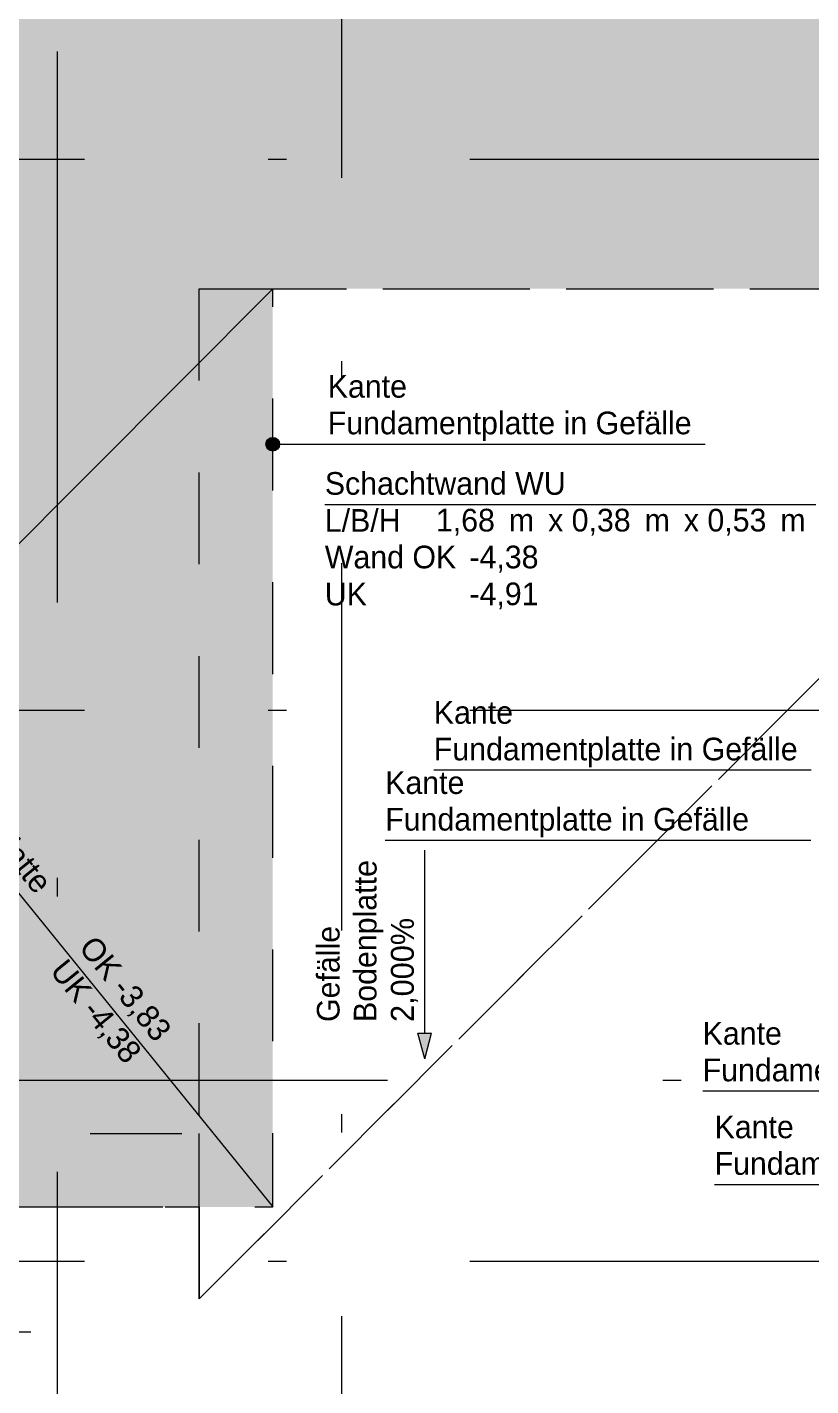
# Model space of a CAD drawing. Header units: metres. Extents: x -14 to 456, y -38 to 65.
# Drawn here: x 4.29 to 8.56, y -9.68 to -2.28 of the extents above; entities that cross this region are included whole.
import ezdxf

# ---------------------------------------------------------------- set-up
doc = ezdxf.new("R2010")
doc.units = ezdxf.units.M
doc.header["$MEASUREMENT"] = 0
for name, pattern in [('Achse', [0.004, 0.002, -0.001, 0, -0.001]), ('Schnittlinie', [0.006, 0.003, -0.0015, 0, -0.0015]), ('Untersicht', [0.001, 0.0005, -0.0005])]:
    doc.linetypes.add(name, pattern=pattern)
for name, color, linetype in [('-2._Grundriss Schickerschacht PP_3_000 Achsraster', 7, 'Continuous'), ('-2._Grundriss Schickerschacht PP_3_260 Fundament', 7, 'Continuous'), ('-2._Grundriss Schickerschacht PP_3_851 Marker Schnitt', 7, 'Continuous'), ('-2._Grundriss Schickerschacht PP_3_Kataster Grundstücke_Grundstück_Eigentümer', 7, 'Continuous')]:
    doc.layers.add(name, color=color, linetype=linetype)
doc.styles.add('ERSTELLTER_STIL_6', font='')
doc.styles.get('ERSTELLTER_STIL_6').set_extended_font_data('Eurostile')

msp = doc.modelspace()

# ---------------------------------------------------------------- hatches: boundary and pattern name
at = {"layer": '-2._Grundriss Schickerschacht PP_3_260 Fundament', "linetype": 'Continuous', "lineweight": 0, "true_color": 0x060c00}
h = msp.add_hatch(color=98, dxfattribs=at)
h.paths.add_polyline_path([(0.6022, -0.6), (0.6319, -8.705), (5.625, -8.705), (5.625, -3.705), (8.725, -3.705), (8.725, -5.925), (8.925, -5.925), (8.925, -5.905), (9.105, -5.905), (9.105, -4.225), (10.725, -4.225), (10.725, -5.905), (10.905, -5.905), (10.905, -6.225), (12.425, -6.225), (12.425, -9.355), (15.32, -9.355), (15.32, -8.955), (18.3552, -8.955), (18.383, -0.6)])
h.paths.add_polyline_path([(1.4029, -0.8), (1.4029, -1.4), (0.8029, -1.4), (0.8029, -0.8)], flags=0)
h.paths.add_polyline_path([(17.5774, -2.893), (17.5774, -2.293), (18.1774, -2.293), (18.1774, -2.893)], flags=0)
at = {"layer": '-2._Grundriss Schickerschacht PP_3_Kataster Grundstücke_Grundstück_Eigentümer', "linetype": 'Continuous', "lineweight": 0, "true_color": 0x000000}
for points in [[(5.5875, -4.5515), (5.5904, -4.5659), (5.5985, -4.5781), (5.6106, -4.5862), (5.625, -4.589), (5.6394, -4.5862), (5.6515, -4.5781), (5.6596, -4.5659), (5.6625, -4.5515), (5.6596, -4.5372), (5.6515, -4.525), (5.6394, -4.5169), (5.625, -4.514), (5.6106, -4.5169), (5.5985, -4.525), (5.5904, -4.5372)], [(6.4535, -7.8979), (6.491, -7.7579), (6.416, -7.7579)]]:
    msp.add_hatch(color=18, dxfattribs=at).paths.add_polyline_path(points)

# ---------------------------------------------------------------- linework, layer by layer
at = {"layer": '-2._Grundriss Schickerschacht PP_3_000 Achsraster', "color": 5, "linetype": 'Achse', "lineweight": 0, "ltscale": 1000}
for p, q in [((6, 3), (6, -36)), ((-1.5, -3), (21, -3)), ((-1.5, -6), (21, -6)), ((-1.5, -9), (21, -9))]:
    msp.add_line(p, q, dxfattribs=at)
at = {"layer": '-2._Grundriss Schickerschacht PP_3_260 Fundament', "color": 7, "linetype": 'Untersicht', "lineweight": 13, "ltscale": 1000, "true_color": 0xf4f4f4, "flags": 128}
msp.add_lwpolyline([(0.6022, -0.6), (0.6319, -8.705), (5.625, -8.705), (5.625, -3.705), (8.725, -3.705), (8.725, -5.925), (8.925, -5.925), (8.925, -5.905), (9.105, -5.905), (9.105, -4.225), (10.725, -4.225), (10.725, -5.905), (10.905, -5.905), (10.905, -6.225), (12.425, -6.225), (12.425, -9.355), (15.32, -9.355), (15.32, -8.955), (18.3552, -8.955), (18.383, -0.6)], close=True, dxfattribs=at)
at = {"layer": '-2._Grundriss Schickerschacht PP_3_260 Fundament', "color": 8, "linetype": 'Untersicht', "lineweight": 13, "ltscale": 1000, "flags": 128}
for points in [[(5.225, -3.705), (8.725, -3.705)], [(5.225, -9.205), (5.225, -3.705)], [(5.225, -9.205), (8.725, -5.705)], [(8.725, -5.705), (5.225, -9.205)], [(0.6305, -8.305), (5.225, -8.305)], [(5.225, -8.705), (5.225, -8.305)], [(1.0384, -8.705), (5.225, -8.705)], [(5.225, -8.705), (5.225, -9.205)]]:
    msp.add_lwpolyline(points, dxfattribs=at)
at = {"layer": '-2._Grundriss Schickerschacht PP_3_851 Marker Schnitt', "color": 7, "linetype": 'Schnittlinie', "lineweight": 13, "ltscale": 1000}
for p, q in [((4.45, 3.6863), (4.45, -18.475)), ((-2.85, -8.015), (14.6743, -8.015))]:
    msp.add_line(p, q, dxfattribs=at)
at = {"layer": '-2._Grundriss Schickerschacht PP_3_Kataster Grundstücke_Grundstück_Eigentümer', "color": 7, "linetype": 'Continuous', "lineweight": 13, "ltscale": 1000}
for p, q in [((0.6319, -8.705), (5.625, -3.705)), ((5.6625, -4.5515), (5.825, -4.5515)), ((5.825, -4.5515), (5.925, -4.5515)), ((5.925, -4.5515), (7.982, -4.5515)), ((7.3057, -4.8813), (5.9089, -4.8813)), ((7.4413, -4.8813), (7.3057, -4.8813)), ((8.585, -4.8813), (7.4413, -4.8813)), ((3.3866, -5.9465), (5.625, -8.705)), ((8.56, -6.3273), (6.503, -6.3273)), ((8.295, -6.7097), (6.238, -6.7097)), ((8.395, -6.7097), (8.295, -6.7097)), ((8.5575, -6.7097), (8.395, -6.7097)), ((6.4535, -7.6979), (6.4535, -6.7618)), ((6.416, -7.7579), (6.491, -7.7579)), ((6.4535, -7.8979), (6.416, -7.7579)), ((6.4535, -7.7579), (6.4535, -7.6979)), ((6.4535, -7.8979), (6.491, -7.7579)), ((10.025, -8.075), (7.968, -8.075)), ((10.09, -8.5843), (8.033, -8.5843)), ((2.2506, -9.3844), (4.3076, -9.3844))]:
    msp.add_line(p, q, dxfattribs=at)
msp.add_circle((5.625, -4.5515), 0.0375, dxfattribs=at)

# ---------------------------------------------------------------- texts
at = {"layer": '-2._Grundriss Schickerschacht PP_3_Kataster Grundstücke_Grundstück_Eigentümer', "color": 7, "linetype": 'Continuous', "lineweight": 13, "char_height": 0.123474, "attachment_point": 7, "line_spacing_factor": 0.968199, "style": 'ERSTELLTER_STIL_6'}
for insert in [(5.925, -4.5346), (6.503, -6.3103), (6.238, -6.6927), (7.968, -8.0581), (8.033, -8.5674)]:
    msp.add_mtext('\\A1;{\\pql;\\fEurostile|b0|i0|c0|p0;\\W1.000000;Kante \\P\\pql;\\fEurostile|b0|i0|c0|p0;\\W1.000000;Fundamentplatte in Gefälle}', dxfattribs=dict(at, insert=insert))
at = {"layer": '-2._Grundriss Schickerschacht PP_3_Kataster Grundstücke_Grundstück_Eigentümer', "color": 7, "linetype": 'Continuous', "lineweight": 13, "style": 'ERSTELLTER_STIL_6'}
for s, insert, char_height, attachment_point in [('\\A1;{\\pql;\\fEurostile|b0|i0|c0|p0;\\W1.000000;Schachtwand WU}', (5.9089, -4.8285), 0.1235, 7), ('\\A1;{\\pql;\\pt0,1;\\fEurostile|b0|i0|c0|p0;\\W1.000000;L/B/H }', (5.9089, -4.9045), 0.1235, 1), ('\\A1;{\\pql;\\pt0,1;\\fEurostile|b0|i0|c0|p0;\\W1.000000;1,68\\fEurostile|b0|i0|c0|p0;\\W1.000000;\\A1{\\H.66x;\\S^  ;}\\fEurostile|b0|i0|c0|p0;\\W1.000000; m\\fEurostile|b0|i0|c0|p0;\\W1.000000;\\A1{\\H.66x;\\S^  ;}\\fEurostile|b0|i0|c0|p0;\\W1.000000; x \\fEurostile|b0|i0|c0|p0;\\W1.000000;\\fEurostile|b0|i0|c0|p0;\\W1.000000;\\fEurostile|b0|i0|c0|p0;\\W1.000000;\\fEurostile|b0|i0|c0|p0;\\W1.000000;\\fEurostile|b0|i0|c0|p0;\\W1.000000;0,38\\fEurostile|b0|i0|c0|p0;\\W1.000000;\\A1{\\H.66x;\\S^  ;}\\fEurostile|b0|i0|c0|p0;\\W1.000000; m\\fEurostile|b0|i0|c0|p0;\\W1.000000;\\A1{\\H.66x;\\S^  ;}\\fEurostile|b0|i0|c0|p0;\\W1.000000; x \\fEurostile|b0|i0|c0|p0;\\W1.000000;\\fEurostile|b0|i0|c0|p0;\\W1.000000;\\fEurostile|b0|i0|c0|p0;\\W1.000000;\\fEurostile|b0|i0|c0|p0;\\W1.000000;\\fEurostile|b0|i0|c0|p0;\\W1.000000;0,53\\fEurostile|b0|i0|c0|p0;\\W1.000000;\\A1{\\H.66x;\\S^  ;}\\fEurostile|b0|i0|c0|p0;\\W1.000000; m\\fEurostile|b0|i0|c0|p0;\\W1.000000;\\A1{\\H.66x;\\S^  ;}\\fEurostile|b0|i0|c0|p0;\\W1.000000;\\fEurostile|b0|i0|c0|p0;\\W1.000000;\\fEurostile|b0|i0|c0|p0;\\W1.000000;\\fEurostile|b0|i0|c0|p0;\\W1.000000;\\fEurostile|b0|i0|c0|p0;\\W1.000000;\\fEurostile|b0|i0|c0|p0;\\W1.000000;\\fEurostile|b0|i0|c0|p0;\\W1.000000;\\A1{\\H.66x;\\S^  ;}\\fEurostile|b0|i0|c0|p0;\\W1.000000;\\fEurostile|b0|i0|c0|p0;\\W1.000000;\\A1{\\H.66x;\\S^  ;}\\fEurostile|b0|i0|c0|p0;\\W1.000000;\\fEurostile|b0|i0|c0|p0;\\W1.000000;\\fEurostile|b0|i0|c0|p0;\\W1.000000;\\fEurostile|b0|i0|c0|p0;\\W1.000000;\\fEurostile|b0|i0|c0|p0;\\W1.000000;\\fEurostile|b0|i0|c0|p0;\\W1.000000;\\fEurostile|b0|i0|c0|p0;\\W1.000000;\\A1{\\H.66x;\\S^  ;}\\fEurostile|b0|i0|c0|p0;\\W1.000000;\\fEurostile|b0|i0|c0|p0;\\W1.000000;\\A1{\\H.66x;\\S^  ;}\\fEurostile|b0|i0|c0|p0;\\W1.000000;\\fEurostile|b0|i0|c0|p0;\\W1.000000;\\fEurostile|b0|i0|c0|p0;\\W1.000000;\\fEurostile|b0|i0|c0|p0;\\W1.000000;\\fEurostile|b0|i0|c0|p0;\\W1.000000;\\fEurostile|b0|i0|c0|p0;\\W1.000000;\\fEurostile|b0|i0|c0|p0;\\W1.000000;\\A1{\\H.66x;\\S^  ;}\\fEurostile|b0|i0|c0|p0;\\W1.000000;}', (6.5143, -4.9032), 0.12349959, 1), ('\\A1;{\\pql;\\pt0,1;\\fEurostile|b0|i0|c0|p0;\\W1.000000;Wand OK }', (5.9089, -5.1039), 0.1235, 1), ('\\A1;{\\pql;\\pt0,1;\\fEurostile|b0|i0|c0|p0;\\W1.000000;-4,38\\fEurostile|b0|i0|c0|p0;\\W1.000000;\\A1{\\H.66x;\\S^  ;}\\fEurostile|b0|i0|c0|p0;\\W1.000000;\\fEurostile|b0|i0|c0|p0;\\W1.000000;\\A1{\\H.66x;\\S^  ;}\\fEurostile|b0|i0|c0|p0;\\W1.000000;\\fEurostile|b0|i0|c0|p0;\\W1.000000;\\fEurostile|b0|i0|c0|p0;\\W1.000000;\\fEurostile|b0|i0|c0|p0;\\W1.000000;\\fEurostile|b0|i0|c0|p0;\\W1.000000;\\fEurostile|b0|i0|c0|p0;\\W1.000000;\\fEurostile|b0|i0|c0|p0;\\W1.000000;\\A1{\\H.66x;\\S^  ;}\\fEurostile|b0|i0|c0|p0;\\W1.000000;\\fEurostile|b0|i0|c0|p0;\\W1.000000;\\A1{\\H.66x;\\S^  ;}\\fEurostile|b0|i0|c0|p0;\\W1.000000;\\fEurostile|b0|i0|c0|p0;\\W1.000000;\\fEurostile|b0|i0|c0|p0;\\W1.000000;\\fEurostile|b0|i0|c0|p0;\\W1.000000;\\fEurostile|b0|i0|c0|p0;\\W1.000000;\\fEurostile|b0|i0|c0|p0;\\W1.000000;\\fEurostile|b0|i0|c0|p0;\\W1.000000;\\A1{\\H.66x;\\S^  ;}\\fEurostile|b0|i0|c0|p0;\\W1.000000;\\fEurostile|b0|i0|c0|p0;\\W1.000000;\\A1{\\H.66x;\\S^  ;}\\fEurostile|b0|i0|c0|p0;\\W1.000000;\\fEurostile|b0|i0|c0|p0;\\W1.000000;\\fEurostile|b0|i0|c0|p0;\\W1.000000;\\fEurostile|b0|i0|c0|p0;\\W1.000000;\\fEurostile|b0|i0|c0|p0;\\W1.000000;\\fEurostile|b0|i0|c0|p0;\\W1.000000;\\fEurostile|b0|i0|c0|p0;\\W1.000000;\\A1{\\H.66x;\\S^  ;}\\fEurostile|b0|i0|c0|p0;\\W1.000000;\\fEurostile|b0|i0|c0|p0;\\W1.000000;\\fEurostile|b0|i0|c0|p0;\\W1.000000;\\fEurostile|b0|i0|c0|p0;\\W1.000000;\\fEurostile|b0|i0|c0|p0;\\W1.000000;\\fEurostile|b0|i0|c0|p0;\\W1.000000;\\fEurostile|b0|i0|c0|p0;\\W1.000000;\\fEurostile|b0|i0|c0|p0;\\W1.000000;\\fEurostile|b0|i0|c0|p0;\\W1.000000;\\fEurostile|b0|i0|c0|p0;\\W1.000000;\\fEurostile|b0|i0|c0|p0;\\W1.000000;\\fEurostile|b0|i0|c0|p0;\\W1.000000;\\fEurostile|b0|i0|c0|p0;\\W1.000000;\\fEurostile|b0|i0|c0|p0;\\W1.000000;\\fEurostile|b0|i0|c0|p0;\\W1.000000;\\fEurostile|b0|i0|c0|p0;\\W1.000000;\\fEurostile|b0|i0|c0|p0;\\W1.000000;\\fEurostile|b0|i0|c0|p0;\\W1.000000;\\fEurostile|b0|i0|c0|p0;\\W1.000000;}', (6.697, -5.1039), 0.12349959, 1), ('\\A1;{\\pql;\\pt0,1;\\fEurostile|b0|i0|c0|p0;\\W1.000000;UK}', (5.9089, -5.3058), 0.1235, 1), ('\\A1;{\\pql;\\pt0,1;\\fEurostile|b0|i0|c0|p0;\\W1.000000;-4,91\\fEurostile|b0|i0|c0|p0;\\W1.000000;\\A1{\\H.66x;\\S^  ;}\\fEurostile|b0|i0|c0|p0;\\W1.000000;\\fEurostile|b0|i0|c0|p0;\\W1.000000;\\A1{\\H.66x;\\S^  ;}\\fEurostile|b0|i0|c0|p0;\\W1.000000;\\fEurostile|b0|i0|c0|p0;\\W1.000000;\\fEurostile|b0|i0|c0|p0;\\W1.000000;\\fEurostile|b0|i0|c0|p0;\\W1.000000;\\fEurostile|b0|i0|c0|p0;\\W1.000000;\\fEurostile|b0|i0|c0|p0;\\W1.000000;\\fEurostile|b0|i0|c0|p0;\\W1.000000;\\A1{\\H.66x;\\S^  ;}\\fEurostile|b0|i0|c0|p0;\\W1.000000;\\fEurostile|b0|i0|c0|p0;\\W1.000000;\\A1{\\H.66x;\\S^  ;}\\fEurostile|b0|i0|c0|p0;\\W1.000000;\\fEurostile|b0|i0|c0|p0;\\W1.000000;\\fEurostile|b0|i0|c0|p0;\\W1.000000;\\fEurostile|b0|i0|c0|p0;\\W1.000000;\\fEurostile|b0|i0|c0|p0;\\W1.000000;\\fEurostile|b0|i0|c0|p0;\\W1.000000;\\fEurostile|b0|i0|c0|p0;\\W1.000000;\\A1{\\H.66x;\\S^  ;}\\fEurostile|b0|i0|c0|p0;\\W1.000000;\\fEurostile|b0|i0|c0|p0;\\W1.000000;\\A1{\\H.66x;\\S^  ;}\\fEurostile|b0|i0|c0|p0;\\W1.000000;\\fEurostile|b0|i0|c0|p0;\\W1.000000;\\fEurostile|b0|i0|c0|p0;\\W1.000000;\\fEurostile|b0|i0|c0|p0;\\W1.000000;\\fEurostile|b0|i0|c0|p0;\\W1.000000;\\fEurostile|b0|i0|c0|p0;\\W1.000000;\\fEurostile|b0|i0|c0|p0;\\W1.000000;\\A1{\\H.66x;\\S^  ;}\\fEurostile|b0|i0|c0|p0;\\W1.000000;\\fEurostile|b0|i0|c0|p0;\\W1.000000;\\fEurostile|b0|i0|c0|p0;\\W1.000000;\\fEurostile|b0|i0|c0|p0;\\W1.000000;\\fEurostile|b0|i0|c0|p0;\\W1.000000;\\fEurostile|b0|i0|c0|p0;\\W1.000000;\\fEurostile|b0|i0|c0|p0;\\W1.000000;\\fEurostile|b0|i0|c0|p0;\\W1.000000;\\fEurostile|b0|i0|c0|p0;\\W1.000000;\\fEurostile|b0|i0|c0|p0;\\W1.000000;\\fEurostile|b0|i0|c0|p0;\\W1.000000;\\fEurostile|b0|i0|c0|p0;\\W1.000000;\\fEurostile|b0|i0|c0|p0;\\W1.000000;\\fEurostile|b0|i0|c0|p0;\\W1.000000;\\fEurostile|b0|i0|c0|p0;\\W1.000000;\\fEurostile|b0|i0|c0|p0;\\W1.000000;\\fEurostile|b0|i0|c0|p0;\\W1.000000;\\fEurostile|b0|i0|c0|p0;\\W1.000000;\\fEurostile|b0|i0|c0|p0;\\W1.000000;}', (6.697, -5.3046), 0.12349959, 1)]:
    msp.add_mtext(s, dxfattribs=dict(at, insert=insert, char_height=char_height, attachment_point=attachment_point))
at = {"layer": '-2._Grundriss Schickerschacht PP_3_Kataster Grundstücke_Grundstück_Eigentümer', "color": 7, "linetype": 'Continuous', "lineweight": 13, "insert": (3.7114, -6.3654), "char_height": 0.125, "attachment_point": 4, "rotation": 309.05823, "style": 'ERSTELLTER_STIL_6'}
msp.add_mtext('\\A1;{\\pql;\\fEurostile|b0|i0|c0|p0;\\W1.000000;\\fEurostile|b0|i0|c0|p0;\\W1.000000;\\fEurostile|b0|i0|c0|p0;\\W1.000000;Bodenplatte\\fEurostile|b0|i0|c0|p0;\\W1.000000;\\A1{\\H.66x;\\S^  ;}\\fEurostile|b0|i0|c0|p0;\\W1.000000;\\fEurostile|b0|i0|c0|p0;\\W1.000000;\\P\\pql;\\fEurostile|b0|i0|c0|p0;\\W1.000000;\\fEurostile|b0|i0|c0|p0;\\W1.000000;\\fEurostile|b0|i0|c0|p0;\\W1.000000;\\fEurostile|b0|i0|c0|p0;\\W1.000000;\\A1{\\H.66x;\\S^  ;}\\fEurostile|b0|i0|c0|p0;\\W1.000000;\\fEurostile|b0|i0|c0|p0;\\W1.000000;}', dxfattribs=at)
at = {"layer": '-2._Grundriss Schickerschacht PP_3_Kataster Grundstücke_Grundstück_Eigentümer', "color": 7, "linetype": 'Continuous', "lineweight": 13, "style": 'ERSTELLTER_STIL_6'}
for s, insert, char_height, attachment_point, rotation, line_spacing_factor in [('\\A1;{\\pql;\\fEurostile|b0|i0|c0|p0;\\W1.000000;Gefälle\\P\\pql;\\fEurostile|b0|i0|c0|p0;\\W1.000000;Bodenplatt\\fEurostile|b0|i0|c0|p0;\\H1.012149x;\\W1.000000;e\\P\\pql;\\fEurostile|b0|i0|c0|p0;\\W1.000000;2,000\\fEurostile|b0|i0|c0|p0;\\W1.000000;%}', (6.4172, -7.6979), 0.1235, 7, 90, 0.973495), ('\\A1;{\\pql;\\fEurostile|b0|i0|c0|p0;\\W1.000000;OK \\fEurostile|b0|i0|c0|p0;\\W1.000000;\\fEurostile|b0|i0|c0|p0;\\W1.000000;-3,83\\fEurostile|b0|i0|c0|p0;\\W1.000000;\\A1{\\H.66x;\\S^  ;}\\fEurostile|b0|i0|c0|p0;\\W1.000000;\\fEurostile|b0|i0|c0|p0;\\W1.000000;\\P\\pql;\\fEurostile|b0|i0|c0|p0;\\W1.000000;UK \\fEurostile|b0|i0|c0|p0;\\W1.000000;\\fEurostile|b0|i0|c0|p0;\\W1.000000;-4,38\\fEurostile|b0|i0|c0|p0;\\W1.000000;\\A1{\\H.66x;\\S^  ;}\\fEurostile|b0|i0|c0|p0;\\W1.000000;\\fEurostile|b0|i0|c0|p0;\\W1.000000;}', (4.5191, -7.331), 0.125, 4, 309.05823, 0.968161)]:
    msp.add_mtext(s, dxfattribs=dict(at, insert=insert, char_height=char_height, attachment_point=attachment_point, rotation=rotation, line_spacing_factor=line_spacing_factor))

doc.saveas('drawing.dxf')
